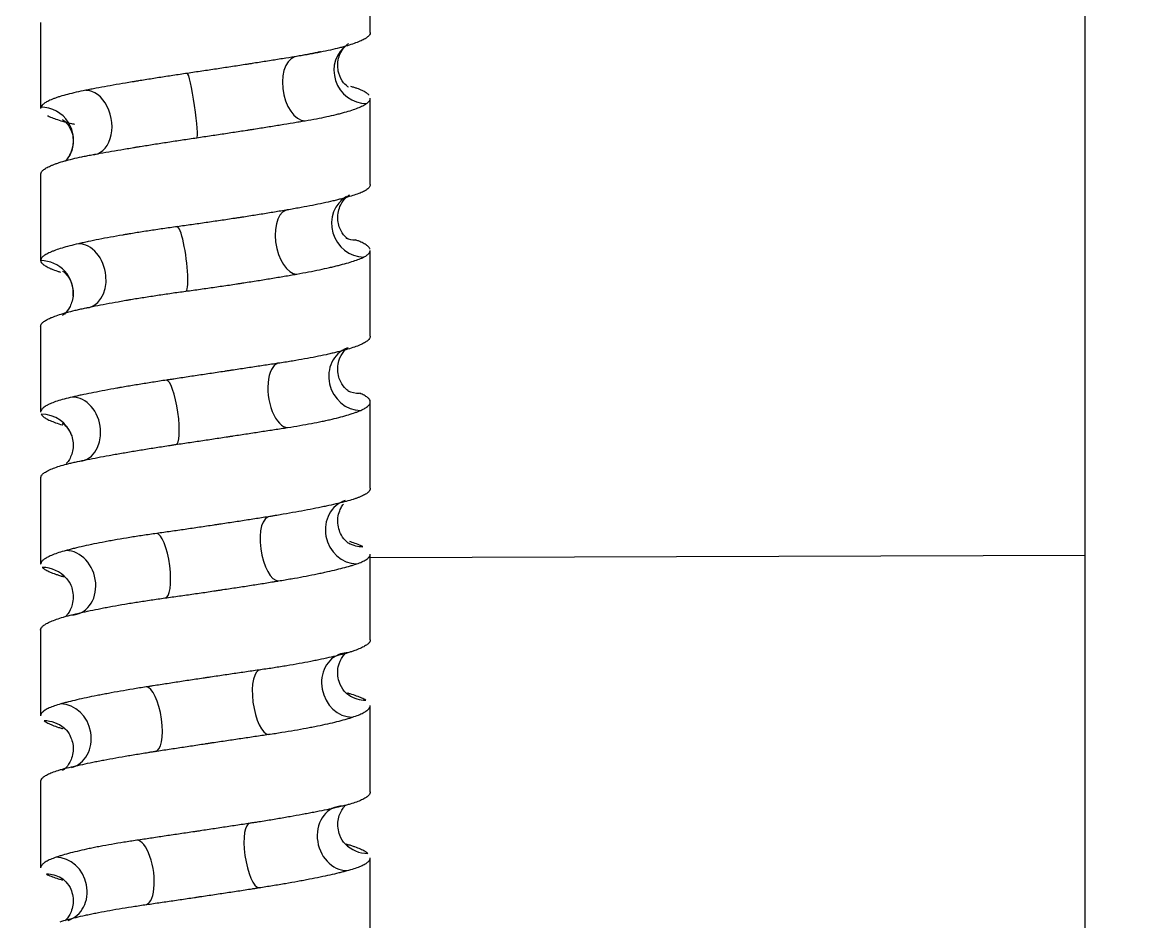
# Model space of a CAD drawing. Header units: millimetres. Extents: x 6110 to 6704, y -2661 to -1821.
# Drawn here: x 6587.11 to 6599.96, y -2274.49 to -2264.13 of the extents above; entities that cross this region are included whole.
import ezdxf

# ---------------------------------------------------------------- set-up
doc = ezdxf.new("R2010")
doc.units = ezdxf.units.MM
doc.header["$LTSCALE"] = 0.1
doc.linetypes.add('HIDDEN2', pattern=[4.7625, 3.175, -1.5875])
doc.layers.add('1', color=4, linetype='HIDDEN2', lineweight=13)
doc.layers.add('DIM', color=3, linetype='Continuous', lineweight=9)

msp = doc.modelspace()

# ---------------------------------------------------------------- hatches: boundary and pattern name
at = {"layer": 'DIM'}
h = msp.add_hatch(dxfattribs=at)
h.set_pattern_fill('ANSI31', color=2)
edge = h.paths.add_edge_path()
edge.add_line((6619.617, -2595.98), (6619.617, -1962.206))
edge.add_line((6634.617, -1966.11), (6619.617, -1966.11))
edge.add_line((6634.617, -2610.98), (6634.617, -1966.11))
edge.add_line((6634.617, -2610.98), (6184.457, -2610.98))
edge.add_line((6619.617, -2595.98), (6184.457, -2595.98))
edge.add_line((6184.457, -2610.98), (6184.457, -2595.98))

# ---------------------------------------------------------------- linework, layer by layer
at = {"layer": '1', "color": 7, "linetype": 'Continuous', "lineweight": -3}
for p, q in [((6599.367, -2354.877), (6599.367, -2159.412)), ((6591.123, -2264.245), (6591.124, -2263.256)), ((6587.323, -2264.129), (6587.323, -2265.122)), ((6591.123, -2265.999), (6591.123, -2265.004)), ((6587.323, -2265.88), (6587.323, -2266.872)), ((6591.123, -2267.745), (6591.123, -2266.757)), ((6587.323, -2267.63), (6587.323, -2268.622)), ((6591.123, -2269.499), (6591.123, -2268.503)), ((6587.323, -2269.38), (6587.323, -2270.373)), ((6591.123, -2271.246), (6591.123, -2270.257)), ((6599.367, -2270.272), (6591.123, -2270.301)), ((6587.323, -2271.131), (6587.323, -2272.121)), ((6590.879, -2271.882), (6590.875, -2271.881)), ((6591.123, -2272.998), (6591.123, -2272.004)), ((6587.323, -2272.879), (6587.323, -2273.873)), ((6591.123, -2274.747), (6591.123, -2273.756)), ((6587.562, -2273.991), (6587.561, -2273.99))]:
    msp.add_line(p, q, dxfattribs=at)
for centre, major_axis, ratio, start_param, end_param in [((6591.068, -2264.694), (0.196, -0.319), 0.960582, 3.186454, 5.747899), ((6590.332, -2264.891), (0.061, -0.37), 0.577887, 3.045531, 6.186733), ((6589.068, -2265.088), (0.055, -0.371), 0.080636, 6.273497, 9.411954), ((6587.878, -2265.284), (0.07, -0.368), 0.70265, 6.151023, 9.292829), ((6587.329, -2265.479), (0.33, -0.178), 0.986448, 0.067191, 2.070504), ((6587.329, -2265.479), (0.33, -0.178), 0.986448, 0.005057, 0.067193), ((6591.034, -2266.462), (0.153, -0.342), 0.944667, 3.240318, 5.883175), ((6590.231, -2266.659), (0.064, -0.369), 0.525187, 3.051816, 6.190297), ((6588.947, -2266.855), (0.05, -0.372), 0.144971, 6.264162, 9.405986), ((6587.794, -2267.051), (0.081, -0.366), 0.743908, 6.121684, 9.260395), ((6590.974, -2266.264), (0.133, 0.351), 0.911417, 3.141521, 3.472654), ((6587.324, -2267.247), (0.373, -0.038), 0.991086, 6.282344, 7.956386), ((6590.994, -2268.23), (0.141, -0.347), 0.922374, 3.142108, 5.922183), ((6590.126, -2268.427), (0.057, -0.371), 0.470259, 3.068911, 6.210752), ((6588.827, -2268.623), (0.056, -0.371), 0.205942, 6.254366, 9.393106), ((6587.717, -2268.819), (0.08, -0.366), 0.786173, 6.112716, 9.253998), ((6591.017, -2268.032), (0.143, 0.347), 0.936152, 3.111498, 3.509457), ((6587.326, -2269.015), (0.355, 0.12), 0.988315, 6.28264, 7.522403), ((6590.946, -2269.998), (0.114, -0.357), 0.898649, 3.142112, 6.002624), ((6590.017, -2270.195), (0.06, -0.37), 0.41378, 3.075679, 6.214446), ((6588.709, -2270.391), (0.052, -0.371), 0.268997, 6.246567, 9.38788), ((6591.054, -2269.8), (0.181, 0.329), 0.953169, 3.141887, 3.623014), ((6587.646, -2270.587), (0.095, -0.363), 0.821291, 6.073229, 9.211764), ((6587.336, -2270.783), (0.285, 0.244), 0.984686, 6.282728, 7.139476), ((6590.891, -2271.766), (0.11, -0.358), 0.869118, 3.141985, 6.019963), ((6590.891, -2271.766), (0.11, -0.358), 0.869118, 2.88117, 3.141984), ((6589.905, -2271.963), (0.054, -0.371), 0.355001, 3.089842, 6.231185), ((6588.592, -2272.159), (0.057, -0.371), 0.328105, 6.234422, 9.372978), ((6591.082, -2271.568), (0.207, 0.313), 0.970023, 3.139943, 3.711369), ((6587.582, -2272.355), (0.096, -0.362), 0.856862, 0.000241, 2.917868), ((6587.353, -2272.55), (0.239, 0.289), 0.973982, 6.280126, 6.959188), ((6590.83, -2273.533), (0.092, -0.364), 0.837942, 2.932467, 6.073838), ((6589.79, -2273.73), (0.057, -0.371), 0.295358, 3.097107, 6.235682), ((6588.479, -2273.927), (0.054, -0.371), 0.388693, 6.227121, 9.369012), ((6591.104, -2273.336), (0.269, 0.261), 0.979222, 3.141796, 3.931356), ((6587.523, -2274.122), (0.116, -0.357), 0.885076, 0.000355, 2.85924), ((6587.379, -2274.318), (0.182, 0.328), 0.962163, 0.00049, 0.491676)]:
    msp.add_ellipse(centre, major_axis=major_axis, ratio=ratio, start_param=start_param, end_param=end_param, dxfattribs=at)
for points, knots in [([(6591.123, -2264.245), (6591.123, -2264.246), (6591.123, -2264.247), (6591.123, -2264.256), (6591.118, -2264.273), (6591.102, -2264.289), (6591.087, -2264.302), (6591.081, -2264.306), (6591.072, -2264.312), (6591.068, -2264.315), (6591.062, -2264.319), (6591.058, -2264.321), (6591.054, -2264.323)], [0, 0, 0, 0, 0.024704, 0.024704, 0.349803, 0.674901, 0.674901, 0.837451, 0.837451, 0.918725, 0.918725, 1, 1, 1, 1]), ([(6591.054, -2264.323), (6591.039, -2264.331), (6591.022, -2264.339), (6590.983, -2264.356), (6590.939, -2264.373), (6590.887, -2264.389), (6590.845, -2264.402), (6590.83, -2264.406), (6590.807, -2264.413), (6590.799, -2264.415), (6590.784, -2264.419), (6590.775, -2264.421), (6590.735, -2264.432), (6590.7, -2264.44), (6590.628, -2264.456), (6590.552, -2264.473), (6590.469, -2264.488), (6590.405, -2264.5), (6590.383, -2264.504), (6590.338, -2264.512), (6590.315, -2264.516), (6590.292, -2264.519)], [0, 0, 0, 0, 0.125, 0.125, 0.25, 0.375, 0.375, 0.4375, 0.4375, 0.46875, 0.46875, 0.5, 0.5, 0.625, 0.625, 0.75, 0.875, 0.875, 0.9375, 0.9375, 1, 1, 1, 1]), ([(6590.874, -2264.877), (6590.874, -2264.877), (6590.867, -2264.873), (6590.816, -2264.834), (6590.745, -2264.712), (6590.744, -2264.543), (6590.813, -2264.42), (6590.858, -2264.383), (6590.869, -2264.375), (6590.871, -2264.374)], [0, 0, 0, 0, 0.107632, 0.260458, 0.426067, 0.623087, 0.791954, 0.933392, 1, 1, 1, 1]), ([(6590.55, -2264.468), (6590.538, -2264.471), (6590.455, -2264.489), (6590.36, -2264.506), (6590.271, -2264.521)], [0, 0, 0, 0, 0.143905, 1, 1, 1, 1]), ([(6590.292, -2264.519), (6590.245, -2264.527), (6590.197, -2264.535), (6590.099, -2264.55), (6589.999, -2264.566), (6589.895, -2264.583), (6589.815, -2264.595), (6589.788, -2264.599), (6589.748, -2264.606), (6589.734, -2264.608), (6589.707, -2264.612), (6589.693, -2264.614), (6589.625, -2264.625), (6589.57, -2264.633), (6589.46, -2264.65), (6589.349, -2264.667), (6589.238, -2264.683), (6589.126, -2264.7), (6589.07, -2264.708), (6589.013, -2264.717)], [0, 0, 0, 0, 0.125, 0.125, 0.25, 0.375, 0.375, 0.4375, 0.4375, 0.46875, 0.46875, 0.5, 0.5, 0.625, 0.625, 0.75, 0.875, 0.875, 1, 1, 1, 1]), ([(6589.013, -2264.717), (6588.958, -2264.725), (6588.903, -2264.733), (6588.794, -2264.75), (6588.686, -2264.766), (6588.581, -2264.783), (6588.504, -2264.795), (6588.478, -2264.8), (6588.44, -2264.806), (6588.427, -2264.808), (6588.402, -2264.812), (6588.389, -2264.814), (6588.326, -2264.825), (6588.278, -2264.833), (6588.183, -2264.849), (6588.091, -2264.865), (6588.005, -2264.881), (6587.943, -2264.893), (6587.922, -2264.897), (6587.882, -2264.904), (6587.862, -2264.908), (6587.843, -2264.912)], [0, 0, 0, 0, 0.125, 0.125, 0.25, 0.375, 0.375, 0.4375, 0.4375, 0.46875, 0.46875, 0.5, 0.5, 0.625, 0.625, 0.75, 0.875, 0.875, 0.9375, 0.9375, 1, 1, 1, 1]), ([(6591.108, -2264.968), (6591.107, -2264.967), (6591.106, -2264.966), (6591.098, -2264.956), (6591.088, -2264.948), (6591.063, -2264.931), (6591.033, -2264.915), (6590.995, -2264.899), (6590.962, -2264.887), (6590.951, -2264.884), (6590.926, -2264.876), (6590.914, -2264.872), (6590.9, -2264.868)], [0, 0, 0, 0, 0.029478, 0.029478, 0.272108, 0.272108, 0.514739, 0.757369, 0.757369, 0.878685, 0.878685, 1, 1, 1, 1]), ([(6587.843, -2264.912), (6587.804, -2264.92), (6587.767, -2264.927), (6587.697, -2264.943), (6587.632, -2264.959), (6587.575, -2264.975), (6587.535, -2264.987), (6587.516, -2264.993), (6587.498, -2265), (6587.487, -2265.004), (6587.481, -2265.006), (6587.453, -2265.017), (6587.434, -2265.025), (6587.399, -2265.042), (6587.369, -2265.058), (6587.349, -2265.075), (6587.334, -2265.092), (6587.329, -2265.1), (6587.326, -2265.108)], [0, 0, 0, 0, 0.125, 0.125, 0.25, 0.375, 0.375, 0.4375, 0.46875, 0.46875, 0.5, 0.5, 0.625, 0.625, 0.75, 0.875, 0.875, 1, 1, 1, 1]), ([(6591.08, -2265.065), (6591.092, -2265.057), (6591.101, -2265.048), (6591.115, -2265.032), (6591.122, -2265.02), (6591.123, -2265.008), (6591.123, -2265.004)], [0, 0, 0, 0, 0.409294, 0.409294, 0.818588, 1, 1, 1, 1]), ([(6590.373, -2265.263), (6590.418, -2265.255), (6590.461, -2265.247), (6590.544, -2265.232), (6590.623, -2265.216), (6590.695, -2265.199), (6590.746, -2265.187), (6590.771, -2265.181), (6590.795, -2265.174), (6590.81, -2265.17), (6590.818, -2265.168), (6590.856, -2265.157), (6590.884, -2265.149), (6590.935, -2265.132), (6590.982, -2265.115), (6591.02, -2265.098), (6591.045, -2265.086), (6591.053, -2265.082), (6591.064, -2265.075), (6591.067, -2265.073), (6591.074, -2265.069), (6591.077, -2265.067), (6591.08, -2265.065)], [0, 0, 0, 0, 0.125, 0.125, 0.25, 0.375, 0.375, 0.4375, 0.46875, 0.46875, 0.5, 0.5, 0.625, 0.625, 0.75, 0.875, 0.875, 0.9375, 0.9375, 0.96875, 0.96875, 1, 1, 1, 1]), ([(6587.403, -2265.205), (6587.405, -2265.206), (6587.407, -2265.207), (6587.426, -2265.216), (6587.445, -2265.224), (6587.487, -2265.24), (6587.533, -2265.257), (6587.589, -2265.272), (6587.633, -2265.284), (6587.649, -2265.288), (6587.681, -2265.296), (6587.697, -2265.299), (6587.715, -2265.303)], [0, 0, 0, 0, 0.029037, 0.029037, 0.271778, 0.271778, 0.514518, 0.757259, 0.757259, 0.87863, 0.87863, 1, 1, 1, 1]), ([(6587.575, -2265.25), (6587.575, -2265.25), (6587.584, -2265.255), (6587.635, -2265.297), (6587.703, -2265.42), (6587.7, -2265.565), (6587.671, -2265.636), (6587.659, -2265.658)], [0, 0, 0, 0, 0.161658, 0.372244, 0.601446, 0.875762, 1, 1, 1, 1]), ([(6589.122, -2265.459), (6589.178, -2265.45), (6589.234, -2265.442), (6589.345, -2265.426), (6589.455, -2265.409), (6589.565, -2265.392), (6589.646, -2265.38), (6589.673, -2265.376), (6589.714, -2265.369), (6589.727, -2265.367), (6589.754, -2265.363), (6589.768, -2265.361), (6589.835, -2265.35), (6589.887, -2265.342), (6589.99, -2265.326), (6590.091, -2265.309), (6590.187, -2265.294), (6590.258, -2265.282), (6590.281, -2265.278), (6590.327, -2265.27), (6590.35, -2265.266), (6590.373, -2265.263)], [0, 0, 0, 0, 0.125, 0.125, 0.25, 0.375, 0.375, 0.4375, 0.4375, 0.46875, 0.46875, 0.5, 0.5, 0.625, 0.625, 0.75, 0.875, 0.875, 0.9375, 0.9375, 1, 1, 1, 1]), ([(6587.913, -2265.655), (6587.954, -2265.648), (6587.997, -2265.64), (6588.084, -2265.624), (6588.175, -2265.609), (6588.271, -2265.592), (6588.345, -2265.58), (6588.382, -2265.574), (6588.421, -2265.567), (6588.446, -2265.563), (6588.459, -2265.561), (6588.524, -2265.551), (6588.576, -2265.542), (6588.682, -2265.525), (6588.79, -2265.509), (6588.899, -2265.492), (6589.01, -2265.475), (6589.065, -2265.467), (6589.122, -2265.459)], [0, 0, 0, 0, 0.125, 0.125, 0.25, 0.375, 0.375, 0.4375, 0.46875, 0.46875, 0.5, 0.5, 0.625, 0.625, 0.75, 0.875, 0.875, 1, 1, 1, 1]), ([(6587.334, -2265.85), (6587.34, -2265.842), (6587.349, -2265.834), (6587.37, -2265.817), (6587.396, -2265.801), (6587.432, -2265.784), (6587.462, -2265.772), (6587.473, -2265.768), (6587.49, -2265.761), (6587.495, -2265.759), (6587.507, -2265.755), (6587.513, -2265.753), (6587.544, -2265.742), (6587.571, -2265.734), (6587.629, -2265.718), (6587.69, -2265.702), (6587.76, -2265.686), (6587.815, -2265.674), (6587.834, -2265.671), (6587.873, -2265.663), (6587.893, -2265.659), (6587.913, -2265.655)], [0, 0, 0, 0, 0.125, 0.125, 0.25, 0.375, 0.375, 0.4375, 0.4375, 0.46875, 0.46875, 0.5, 0.5, 0.625, 0.625, 0.75, 0.875, 0.875, 0.9375, 0.9375, 1, 1, 1, 1]), ([(6587.659, -2265.658), (6587.637, -2265.69), (6587.618, -2265.716), (6587.603, -2265.731), (6587.602, -2265.732)], [0, 0, 0, 0, 0.934458, 1, 1, 1, 1]), ([(6587.323, -2265.88), (6587.323, -2265.878), (6587.324, -2265.877), (6587.325, -2265.867), (6587.328, -2265.859), (6587.334, -2265.85)], [0, 0, 0, 0, 0.162211, 0.162211, 1, 1, 1, 1]), ([(6591.123, -2265.999), (6591.123, -2266.006), (6591.122, -2266.012), (6591.115, -2266.027), (6591.103, -2266.043), (6591.08, -2266.059), (6591.06, -2266.071), (6591.053, -2266.075), (6591.037, -2266.083), (6591.028, -2266.086), (6591.019, -2266.09)], [0, 0, 0, 0, 0.20917, 0.20917, 0.47278, 0.73639, 0.73639, 0.868195, 0.868195, 1, 1, 1, 1]), ([(6591.019, -2266.09), (6591.001, -2266.098), (6590.98, -2266.106), (6590.934, -2266.121), (6590.884, -2266.137), (6590.825, -2266.154), (6590.778, -2266.166), (6590.762, -2266.17), (6590.737, -2266.176), (6590.728, -2266.179), (6590.711, -2266.183), (6590.702, -2266.185), (6590.657, -2266.195), (6590.62, -2266.204), (6590.541, -2266.221), (6590.46, -2266.238), (6590.372, -2266.254), (6590.304, -2266.267), (6590.28, -2266.271), (6590.245, -2266.277), (6590.233, -2266.28), (6590.209, -2266.284), (6590.197, -2266.286), (6590.185, -2266.288)], [0, 0, 0, 0, 0.125, 0.125, 0.25, 0.375, 0.375, 0.4375, 0.4375, 0.46875, 0.46875, 0.5, 0.5, 0.625, 0.625, 0.75, 0.875, 0.875, 0.9375, 0.9375, 0.96875, 0.96875, 1, 1, 1, 1]), ([(6590.871, -2266.628), (6590.87, -2266.628), (6590.869, -2266.626), (6590.849, -2266.617), (6590.78, -2266.538), (6590.734, -2266.389), (6590.771, -2266.232), (6590.844, -2266.143), (6590.878, -2266.122), (6590.883, -2266.118), (6590.883, -2266.118)], [0, 0, 0, 0, 0.016715, 0.168697, 0.312143, 0.476588, 0.654008, 0.799142, 0.927018, 1, 1, 1, 1]), ([(6590.185, -2266.288), (6590.136, -2266.296), (6590.087, -2266.304), (6589.986, -2266.321), (6589.884, -2266.338), (6589.778, -2266.354), (6589.698, -2266.367), (6589.671, -2266.371), (6589.63, -2266.378), (6589.616, -2266.38), (6589.589, -2266.384), (6589.575, -2266.386), (6589.506, -2266.396), (6589.451, -2266.405), (6589.34, -2266.421), (6589.23, -2266.437), (6589.119, -2266.453), (6589.008, -2266.469), (6588.953, -2266.476), (6588.898, -2266.484)], [0, 0, 0, 0, 0.125, 0.125, 0.25, 0.375, 0.375, 0.4375, 0.4375, 0.46875, 0.46875, 0.5, 0.5, 0.625, 0.625, 0.75, 0.875, 0.875, 1, 1, 1, 1]), ([(6588.898, -2266.484), (6588.842, -2266.491), (6588.787, -2266.499), (6588.679, -2266.515), (6588.572, -2266.531), (6588.469, -2266.547), (6588.393, -2266.559), (6588.368, -2266.563), (6588.33, -2266.57), (6588.318, -2266.572), (6588.293, -2266.576), (6588.281, -2266.578), (6588.22, -2266.588), (6588.173, -2266.597), (6588.082, -2266.614), (6587.994, -2266.63), (6587.912, -2266.647), (6587.853, -2266.66), (6587.833, -2266.664), (6587.805, -2266.67), (6587.795, -2266.672), (6587.777, -2266.676), (6587.768, -2266.678), (6587.759, -2266.68)], [0, 0, 0, 0, 0.125, 0.125, 0.25, 0.375, 0.375, 0.4375, 0.4375, 0.46875, 0.46875, 0.5, 0.5, 0.625, 0.625, 0.75, 0.875, 0.875, 0.9375, 0.9375, 0.96875, 0.96875, 1, 1, 1, 1]), ([(6587.759, -2266.68), (6587.723, -2266.689), (6587.689, -2266.697), (6587.626, -2266.713), (6587.568, -2266.73), (6587.517, -2266.746), (6587.483, -2266.759), (6587.466, -2266.765), (6587.451, -2266.772), (6587.441, -2266.776), (6587.436, -2266.778), (6587.413, -2266.788), (6587.397, -2266.797), (6587.369, -2266.813), (6587.346, -2266.829), (6587.333, -2266.845), (6587.325, -2266.86), (6587.323, -2266.868), (6587.323, -2266.875)], [0, 0, 0, 0, 0.125, 0.125, 0.25, 0.375, 0.375, 0.4375, 0.46875, 0.46875, 0.5, 0.5, 0.625, 0.625, 0.75, 0.875, 0.875, 1, 1, 1, 1]), ([(6591.12, -2266.741), (6591.119, -2266.739), (6591.119, -2266.738), (6591.114, -2266.728), (6591.107, -2266.72), (6591.089, -2266.703), (6591.067, -2266.686), (6591.034, -2266.669), (6591.006, -2266.656), (6590.996, -2266.652), (6590.981, -2266.646), (6590.975, -2266.644), (6590.964, -2266.64), (6590.958, -2266.638), (6590.952, -2266.635)], [0, 0, 0, 0, 0.038343, 0.038343, 0.278757, 0.278757, 0.519171, 0.759586, 0.759586, 0.879793, 0.879793, 0.939896, 0.939896, 1, 1, 1, 1]), ([(6591.049, -2266.833), (6591.065, -2266.826), (6591.078, -2266.818), (6591.099, -2266.802), (6591.116, -2266.786), (6591.122, -2266.77), (6591.123, -2266.76), (6591.123, -2266.759), (6591.123, -2266.757)], [0, 0, 0, 0, 0.314442, 0.314442, 0.628884, 0.943326, 0.943326, 1, 1, 1, 1]), ([(6587.323, -2266.875), (6587.324, -2266.883), (6587.327, -2266.891), (6587.339, -2266.906), (6587.355, -2266.922), (6587.381, -2266.938), (6587.404, -2266.95), (6587.412, -2266.955), (6587.425, -2266.961), (6587.43, -2266.963), (6587.439, -2266.967), (6587.444, -2266.969), (6587.469, -2266.98), (6587.492, -2266.988), (6587.528, -2267), (6587.539, -2267.004), (6587.551, -2267.008)], [0, 0, 0, 0, 0.183268, 0.183268, 0.366535, 0.549803, 0.549803, 0.641436, 0.641436, 0.687253, 0.687253, 0.73307, 0.73307, 0.916338, 0.916338, 1, 1, 1, 1]), ([(6590.277, -2267.03), (6590.324, -2267.022), (6590.369, -2267.013), (6590.455, -2266.997), (6590.539, -2266.98), (6590.615, -2266.963), (6590.67, -2266.951), (6590.697, -2266.944), (6590.723, -2266.938), (6590.74, -2266.934), (6590.748, -2266.932), (6590.79, -2266.921), (6590.821, -2266.913), (6590.878, -2266.897), (6590.931, -2266.88), (6590.976, -2266.864), (6591.006, -2266.853), (6591.015, -2266.849), (6591.033, -2266.841), (6591.042, -2266.837), (6591.049, -2266.833)], [0, 0, 0, 0, 0.125, 0.125, 0.25, 0.375, 0.375, 0.4375, 0.46875, 0.46875, 0.5, 0.5, 0.625, 0.625, 0.75, 0.875, 0.875, 0.9375, 0.9375, 1, 1, 1, 1]), ([(6587.574, -2266.995), (6587.574, -2266.995), (6587.577, -2266.997), (6587.604, -2267.014), (6587.671, -2267.096), (6587.701, -2267.204), (6587.699, -2267.27), (6587.697, -2267.285)], [0, 0, 0, 0, 0.092691, 0.358076, 0.613785, 0.911099, 1, 1, 1, 1]), ([(6588.996, -2267.227), (6589.053, -2267.22), (6589.109, -2267.212), (6589.221, -2267.196), (6589.332, -2267.18), (6589.443, -2267.164), (6589.526, -2267.152), (6589.554, -2267.147), (6589.595, -2267.141), (6589.609, -2267.139), (6589.637, -2267.135), (6589.65, -2267.133), (6589.719, -2267.122), (6589.773, -2267.114), (6589.879, -2267.097), (6589.983, -2267.08), (6590.083, -2267.063), (6590.157, -2267.051), (6590.181, -2267.047), (6590.217, -2267.04), (6590.229, -2267.038), (6590.253, -2267.034), (6590.265, -2267.032), (6590.277, -2267.03)], [0, 0, 0, 0, 0.125, 0.125, 0.25, 0.375, 0.375, 0.4375, 0.4375, 0.46875, 0.46875, 0.5, 0.5, 0.625, 0.625, 0.75, 0.875, 0.875, 0.9375, 0.9375, 0.96875, 0.96875, 1, 1, 1, 1]), ([(6587.697, -2267.285), (6587.687, -2267.338), (6587.664, -2267.417), (6587.602, -2267.488), (6587.577, -2267.505), (6587.573, -2267.507), (6587.573, -2267.507)], [0, 0, 0, 0, 0.333874, 0.607251, 0.863976, 1, 1, 1, 1]), ([(6587.83, -2267.422), (6587.869, -2267.414), (6587.909, -2267.406), (6587.991, -2267.389), (6588.077, -2267.373), (6588.168, -2267.356), (6588.239, -2267.344), (6588.275, -2267.337), (6588.312, -2267.331), (6588.336, -2267.327), (6588.349, -2267.325), (6588.411, -2267.314), (6588.462, -2267.306), (6588.565, -2267.29), (6588.67, -2267.274), (6588.777, -2267.258), (6588.885, -2267.242), (6588.941, -2267.235), (6588.996, -2267.227)], [0, 0, 0, 0, 0.125, 0.125, 0.25, 0.375, 0.375, 0.4375, 0.46875, 0.46875, 0.5, 0.5, 0.625, 0.625, 0.75, 0.875, 0.875, 1, 1, 1, 1]), ([(6587.325, -2267.619), (6587.327, -2267.611), (6587.332, -2267.603), (6587.346, -2267.588), (6587.366, -2267.572), (6587.395, -2267.556), (6587.42, -2267.543), (6587.429, -2267.539), (6587.443, -2267.533), (6587.448, -2267.531), (6587.459, -2267.527), (6587.464, -2267.525), (6587.491, -2267.514), (6587.515, -2267.506), (6587.567, -2267.489), (6587.623, -2267.472), (6587.687, -2267.456), (6587.738, -2267.443), (6587.756, -2267.439), (6587.783, -2267.433), (6587.793, -2267.431), (6587.811, -2267.427), (6587.821, -2267.425), (6587.83, -2267.422)], [0, 0, 0, 0, 0.125, 0.125, 0.25, 0.375, 0.375, 0.4375, 0.4375, 0.46875, 0.46875, 0.5, 0.5, 0.625, 0.625, 0.75, 0.875, 0.875, 0.9375, 0.9375, 0.96875, 0.96875, 1, 1, 1, 1]), ([(6591.123, -2267.745), (6591.123, -2267.745), (6591.123, -2267.745), (6591.123, -2267.747), (6591.123, -2267.749), (6591.122, -2267.753), (6591.122, -2267.756), (6591.119, -2267.766), (6591.114, -2267.775), (6591.099, -2267.792), (6591.079, -2267.808), (6591.05, -2267.825), (6591.024, -2267.838), (6591.015, -2267.842), (6591, -2267.848), (6590.995, -2267.85), (6590.985, -2267.855), (6590.979, -2267.857), (6590.974, -2267.859)], [0, 0, 0, 0, 0.000585, 0.000585, 0.056108, 0.056108, 0.111631, 0.111631, 0.333723, 0.333723, 0.555815, 0.777908, 0.777908, 0.888954, 0.888954, 0.944477, 0.944477, 1, 1, 1, 1]), ([(6590.974, -2267.859), (6590.952, -2267.867), (6590.928, -2267.875), (6590.876, -2267.892), (6590.82, -2267.909), (6590.756, -2267.925), (6590.705, -2267.938), (6590.678, -2267.944), (6590.651, -2267.951), (6590.632, -2267.955), (6590.623, -2267.957), (6590.575, -2267.967), (6590.535, -2267.976), (6590.453, -2267.992), (6590.367, -2268.008), (6590.275, -2268.024), (6590.205, -2268.036), (6590.181, -2268.04), (6590.132, -2268.048), (6590.107, -2268.051), (6590.082, -2268.055)], [0, 0, 0, 0, 0.125, 0.125, 0.25, 0.375, 0.375, 0.4375, 0.46875, 0.46875, 0.5, 0.5, 0.625, 0.625, 0.75, 0.875, 0.875, 0.9375, 0.9375, 1, 1, 1, 1]), ([(6590.88, -2268.385), (6590.88, -2268.385), (6590.87, -2268.375), (6590.81, -2268.328), (6590.741, -2268.197), (6590.748, -2268.029), (6590.817, -2267.916), (6590.862, -2267.879), (6590.87, -2267.875), (6590.87, -2267.875)], [0, 0, 0, 0, 0.124739, 0.268856, 0.427656, 0.611621, 0.765791, 0.896753, 1, 1, 1, 1]), ([(6590.082, -2268.055), (6590.031, -2268.063), (6589.98, -2268.07), (6589.876, -2268.086), (6589.771, -2268.102), (6589.662, -2268.118), (6589.58, -2268.131), (6589.553, -2268.135), (6589.511, -2268.141), (6589.497, -2268.143), (6589.469, -2268.147), (6589.455, -2268.15), (6589.385, -2268.16), (6589.329, -2268.169), (6589.217, -2268.185), (6589.106, -2268.202), (6588.995, -2268.219), (6588.912, -2268.231), (6588.884, -2268.236), (6588.843, -2268.242), (6588.829, -2268.244), (6588.801, -2268.248), (6588.787, -2268.25), (6588.774, -2268.252)], [0, 0, 0, 0, 0.125, 0.125, 0.25, 0.375, 0.375, 0.4375, 0.4375, 0.46875, 0.46875, 0.5, 0.5, 0.625, 0.625, 0.75, 0.875, 0.875, 0.9375, 0.9375, 0.96875, 0.96875, 1, 1, 1, 1]), ([(6588.774, -2268.252), (6588.719, -2268.26), (6588.666, -2268.269), (6588.56, -2268.285), (6588.457, -2268.302), (6588.358, -2268.318), (6588.285, -2268.331), (6588.261, -2268.335), (6588.225, -2268.341), (6588.213, -2268.344), (6588.189, -2268.348), (6588.178, -2268.35), (6588.119, -2268.36), (6588.075, -2268.369), (6587.988, -2268.385), (6587.905, -2268.401), (6587.828, -2268.417), (6587.773, -2268.428), (6587.756, -2268.432), (6587.721, -2268.44), (6587.704, -2268.444), (6587.687, -2268.447)], [0, 0, 0, 0, 0.125, 0.125, 0.25, 0.375, 0.375, 0.4375, 0.4375, 0.46875, 0.46875, 0.5, 0.5, 0.625, 0.625, 0.75, 0.875, 0.875, 0.9375, 0.9375, 1, 1, 1, 1]), ([(6587.687, -2268.447), (6587.654, -2268.455), (6587.623, -2268.463), (6587.565, -2268.478), (6587.512, -2268.494), (6587.467, -2268.51), (6587.438, -2268.523), (6587.428, -2268.527), (6587.415, -2268.533), (6587.411, -2268.535), (6587.402, -2268.539), (6587.398, -2268.542), (6587.379, -2268.552), (6587.366, -2268.56), (6587.346, -2268.577), (6587.33, -2268.594), (6587.324, -2268.611), (6587.323, -2268.62), (6587.323, -2268.621), (6587.323, -2268.622)], [0, 0, 0, 0, 0.140287, 0.140287, 0.280574, 0.420861, 0.420861, 0.491004, 0.491004, 0.526076, 0.526076, 0.561147, 0.561147, 0.701434, 0.701434, 0.841721, 0.982008, 0.982008, 1, 1, 1, 1]), ([(6591.013, -2268.601), (6591.032, -2268.592), (6591.048, -2268.584), (6591.076, -2268.568), (6591.099, -2268.551), (6591.113, -2268.534), (6591.12, -2268.521), (6591.121, -2268.517), (6591.123, -2268.511), (6591.123, -2268.509), (6591.123, -2268.505), (6591.123, -2268.502), (6591.123, -2268.492), (6591.12, -2268.484), (6591.109, -2268.467), (6591.093, -2268.451), (6591.068, -2268.435), (6591.046, -2268.423), (6591.037, -2268.419), (6591.02, -2268.412), (6591.011, -2268.408), (6591.001, -2268.404)], [0, 0, 0, 0, 0.125, 0.125, 0.25, 0.375, 0.375, 0.4375, 0.4375, 0.46875, 0.46875, 0.5, 0.5, 0.625, 0.625, 0.75, 0.875, 0.875, 0.9375, 0.9375, 1, 1, 1, 1]), ([(6590.17, -2268.798), (6590.219, -2268.791), (6590.266, -2268.783), (6590.358, -2268.767), (6590.446, -2268.751), (6590.529, -2268.735), (6590.588, -2268.723), (6590.617, -2268.716), (6590.645, -2268.71), (6590.664, -2268.706), (6590.673, -2268.704), (6590.718, -2268.693), (6590.752, -2268.685), (6590.816, -2268.668), (6590.875, -2268.651), (6590.926, -2268.634), (6590.961, -2268.622), (6590.973, -2268.617), (6590.988, -2268.611), (6590.994, -2268.609), (6591.004, -2268.605), (6591.009, -2268.603), (6591.013, -2268.601)], [0, 0, 0, 0, 0.125, 0.125, 0.25, 0.375, 0.375, 0.4375, 0.46875, 0.46875, 0.5, 0.5, 0.625, 0.625, 0.75, 0.875, 0.875, 0.9375, 0.9375, 0.96875, 0.96875, 1, 1, 1, 1]), ([(6587.329, -2268.644), (6587.334, -2268.652), (6587.34, -2268.66), (6587.359, -2268.677), (6587.382, -2268.693), (6587.414, -2268.71), (6587.442, -2268.722), (6587.452, -2268.726), (6587.468, -2268.733), (6587.473, -2268.735), (6587.485, -2268.739), (6587.49, -2268.741), (6587.519, -2268.751), (6587.545, -2268.76), (6587.575, -2268.769), (6587.577, -2268.769), (6587.58, -2268.77)], [0, 0, 0, 0, 0.196531, 0.196531, 0.393062, 0.589594, 0.589594, 0.687859, 0.687859, 0.736992, 0.736992, 0.786125, 0.786125, 0.982656, 0.982656, 1, 1, 1, 1]), ([(6587.576, -2268.75), (6587.576, -2268.75), (6587.577, -2268.751), (6587.598, -2268.761), (6587.653, -2268.826), (6587.675, -2268.878), (6587.681, -2268.895)], [0, 0, 0, 0, 0.038736, 0.469432, 0.843101, 1, 1, 1, 1]), ([(6588.88, -2268.994), (6588.935, -2268.986), (6588.991, -2268.978), (6589.101, -2268.961), (6589.212, -2268.945), (6589.323, -2268.928), (6589.406, -2268.915), (6589.433, -2268.911), (6589.475, -2268.905), (6589.489, -2268.903), (6589.517, -2268.899), (6589.53, -2268.897), (6589.599, -2268.886), (6589.654, -2268.878), (6589.761, -2268.861), (6589.867, -2268.845), (6589.97, -2268.829), (6590.046, -2268.818), (6590.071, -2268.814), (6590.121, -2268.806), (6590.145, -2268.802), (6590.17, -2268.798)], [0, 0, 0, 0, 0.125, 0.125, 0.25, 0.375, 0.375, 0.4375, 0.4375, 0.46875, 0.46875, 0.5, 0.5, 0.625, 0.625, 0.75, 0.875, 0.875, 0.9375, 0.9375, 1, 1, 1, 1]), ([(6587.681, -2268.895), (6587.697, -2268.951), (6587.708, -2269.05), (6587.659, -2269.166), (6587.628, -2269.205), (6587.619, -2269.214)], [0, 0, 0, 0, 0.42885, 0.831899, 1, 1, 1, 1]), ([(6587.748, -2269.191), (6587.784, -2269.183), (6587.821, -2269.176), (6587.899, -2269.16), (6587.98, -2269.144), (6588.068, -2269.128), (6588.136, -2269.116), (6588.17, -2269.109), (6588.206, -2269.103), (6588.23, -2269.099), (6588.242, -2269.097), (6588.303, -2269.086), (6588.352, -2269.078), (6588.453, -2269.061), (6588.555, -2269.044), (6588.661, -2269.028), (6588.742, -2269.015), (6588.77, -2269.011), (6588.811, -2269.005), (6588.825, -2269.003), (6588.852, -2268.998), (6588.866, -2268.996), (6588.88, -2268.994)], [0, 0, 0, 0, 0.125, 0.125, 0.25, 0.375, 0.375, 0.4375, 0.46875, 0.46875, 0.5, 0.5, 0.625, 0.625, 0.75, 0.875, 0.875, 0.9375, 0.9375, 0.96875, 0.96875, 1, 1, 1, 1]), ([(6587.324, -2269.386), (6587.322, -2269.378), (6587.324, -2269.369), (6587.331, -2269.353), (6587.343, -2269.336), (6587.365, -2269.32), (6587.385, -2269.307), (6587.392, -2269.303), (6587.404, -2269.297), (6587.408, -2269.295), (6587.417, -2269.291), (6587.421, -2269.288), (6587.444, -2269.278), (6587.464, -2269.27), (6587.509, -2269.253), (6587.559, -2269.237), (6587.617, -2269.222), (6587.663, -2269.21), (6587.68, -2269.206), (6587.713, -2269.198), (6587.73, -2269.195), (6587.748, -2269.191)], [0, 0, 0, 0, 0.125, 0.125, 0.25, 0.375, 0.375, 0.4375, 0.4375, 0.46875, 0.46875, 0.5, 0.5, 0.625, 0.625, 0.75, 0.875, 0.875, 0.9375, 0.9375, 1, 1, 1, 1]), ([(6591.123, -2269.499), (6591.123, -2269.501), (6591.123, -2269.502), (6591.122, -2269.509), (6591.121, -2269.513), (6591.118, -2269.519), (6591.117, -2269.521), (6591.115, -2269.525), (6591.113, -2269.528), (6591.106, -2269.538), (6591.097, -2269.546), (6591.076, -2269.563), (6591.049, -2269.579), (6591.013, -2269.595), (6590.983, -2269.607), (6590.972, -2269.611), (6590.95, -2269.618), (6590.938, -2269.622), (6590.925, -2269.626)], [0, 0, 0, 0, 0.044026, 0.044026, 0.139624, 0.139624, 0.187422, 0.187422, 0.235221, 0.235221, 0.426416, 0.426416, 0.61761, 0.808805, 0.808805, 0.904403, 0.904403, 1, 1, 1, 1]), ([(6590.925, -2269.626), (6590.9, -2269.634), (6590.873, -2269.641), (6590.814, -2269.657), (6590.752, -2269.673), (6590.681, -2269.689), (6590.626, -2269.702), (6590.597, -2269.708), (6590.567, -2269.714), (6590.547, -2269.719), (6590.537, -2269.721), (6590.486, -2269.731), (6590.443, -2269.74), (6590.355, -2269.757), (6590.265, -2269.773), (6590.169, -2269.79), (6590.095, -2269.803), (6590.07, -2269.807), (6590.032, -2269.813), (6590.019, -2269.815), (6589.993, -2269.819), (6589.98, -2269.822), (6589.967, -2269.824)], [0, 0, 0, 0, 0.125, 0.125, 0.25, 0.375, 0.375, 0.4375, 0.46875, 0.46875, 0.5, 0.5, 0.625, 0.625, 0.75, 0.875, 0.875, 0.9375, 0.9375, 0.96875, 0.96875, 1, 1, 1, 1]), ([(6590.873, -2270.129), (6590.87, -2270.132), (6590.855, -2270.118), (6590.78, -2270.041), (6590.732, -2269.882), (6590.77, -2269.745), (6590.805, -2269.693), (6590.815, -2269.68)], [0, 0, 0, 0, 0.211914, 0.408683, 0.660297, 0.902446, 1, 1, 1, 1]), ([(6589.967, -2269.824), (6589.915, -2269.832), (6589.863, -2269.84), (6589.758, -2269.857), (6589.651, -2269.873), (6589.542, -2269.89), (6589.459, -2269.903), (6589.432, -2269.907), (6589.39, -2269.913), (6589.376, -2269.915), (6589.348, -2269.919), (6589.334, -2269.921), (6589.264, -2269.932), (6589.209, -2269.94), (6589.098, -2269.957), (6588.987, -2269.973), (6588.878, -2269.989), (6588.796, -2270), (6588.769, -2270.004), (6588.715, -2270.012), (6588.688, -2270.016), (6588.661, -2270.019)], [0, 0, 0, 0, 0.125, 0.125, 0.25, 0.375, 0.375, 0.4375, 0.4375, 0.46875, 0.46875, 0.5, 0.5, 0.625, 0.625, 0.75, 0.875, 0.875, 0.9375, 0.9375, 1, 1, 1, 1]), ([(6588.661, -2270.019), (6588.607, -2270.027), (6588.554, -2270.035), (6588.45, -2270.05), (6588.349, -2270.066), (6588.252, -2270.082), (6588.181, -2270.095), (6588.158, -2270.099), (6588.123, -2270.105), (6588.112, -2270.107), (6588.089, -2270.111), (6588.078, -2270.114), (6588.022, -2270.124), (6587.979, -2270.132), (6587.897, -2270.149), (6587.818, -2270.166), (6587.746, -2270.183), (6587.695, -2270.195), (6587.679, -2270.199), (6587.655, -2270.206), (6587.647, -2270.208), (6587.631, -2270.212), (6587.624, -2270.214), (6587.616, -2270.216)], [0, 0, 0, 0, 0.125, 0.125, 0.25, 0.375, 0.375, 0.4375, 0.4375, 0.46875, 0.46875, 0.5, 0.5, 0.625, 0.625, 0.75, 0.875, 0.875, 0.9375, 0.9375, 0.96875, 0.96875, 1, 1, 1, 1]), ([(6591.039, -2270.171), (6591.022, -2270.163), (6591.003, -2270.155), (6590.961, -2270.138), (6590.93, -2270.127), (6590.895, -2270.116), (6590.886, -2270.113)], [0, 0, 0, 0, 0.426121, 0.426121, 0.852243, 1, 1, 1, 1]), ([(6587.616, -2270.216), (6587.586, -2270.224), (6587.558, -2270.232), (6587.508, -2270.249), (6587.461, -2270.265), (6587.424, -2270.282), (6587.399, -2270.295), (6587.392, -2270.299), (6587.381, -2270.305), (6587.378, -2270.307), (6587.371, -2270.311), (6587.368, -2270.313), (6587.354, -2270.324), (6587.344, -2270.332), (6587.331, -2270.348), (6587.325, -2270.36), (6587.323, -2270.371), (6587.323, -2270.374)], [0, 0, 0, 0, 0.155954, 0.155954, 0.311909, 0.467863, 0.467863, 0.545841, 0.545841, 0.584829, 0.584829, 0.623818, 0.623818, 0.779772, 0.779772, 0.935727, 1, 1, 1, 1]), ([(6590.967, -2270.369), (6590.99, -2270.362), (6591.01, -2270.354), (6591.045, -2270.338), (6591.075, -2270.322), (6591.096, -2270.306), (6591.108, -2270.293), (6591.111, -2270.289), (6591.115, -2270.283), (6591.117, -2270.281), (6591.119, -2270.277), (6591.12, -2270.274), (6591.122, -2270.267), (6591.123, -2270.262), (6591.123, -2270.257)], [0, 0, 0, 0, 0.217296, 0.217296, 0.434592, 0.651888, 0.651888, 0.760536, 0.760536, 0.81486, 0.81486, 0.869184, 0.869184, 1, 1, 1, 1]), ([(6587.342, -2270.411), (6587.35, -2270.418), (6587.36, -2270.426), (6587.386, -2270.442), (6587.416, -2270.457), (6587.455, -2270.474), (6587.488, -2270.486), (6587.5, -2270.49), (6587.518, -2270.496), (6587.524, -2270.498), (6587.537, -2270.503), (6587.544, -2270.505), (6587.562, -2270.511), (6587.574, -2270.514), (6587.587, -2270.518)], [0, 0, 0, 0, 0.225327, 0.225327, 0.450654, 0.675981, 0.675981, 0.788644, 0.788644, 0.844976, 0.844976, 0.901307, 0.901307, 1, 1, 1, 1]), ([(6590.066, -2270.566), (6590.116, -2270.557), (6590.165, -2270.549), (6590.26, -2270.533), (6590.352, -2270.516), (6590.438, -2270.499), (6590.501, -2270.487), (6590.531, -2270.48), (6590.561, -2270.474), (6590.581, -2270.47), (6590.591, -2270.468), (6590.639, -2270.457), (6590.676, -2270.449), (6590.745, -2270.432), (6590.81, -2270.416), (6590.867, -2270.4), (6590.907, -2270.389), (6590.92, -2270.385), (6590.944, -2270.377), (6590.956, -2270.373), (6590.967, -2270.369)], [0, 0, 0, 0, 0.125, 0.125, 0.25, 0.375, 0.375, 0.4375, 0.46875, 0.46875, 0.5, 0.5, 0.625, 0.625, 0.75, 0.875, 0.875, 0.9375, 0.9375, 1, 1, 1, 1]), ([(6587.57, -2270.492), (6587.57, -2270.492), (6587.577, -2270.496), (6587.603, -2270.521), (6587.621, -2270.539)], [0, 0, 0, 0, 0.469548, 1, 1, 1, 1]), ([(6587.621, -2270.539), (6587.654, -2270.576), (6587.699, -2270.66), (6587.702, -2270.835), (6587.647, -2270.936), (6587.619, -2270.967), (6587.612, -2270.975)], [0, 0, 0, 0, 0.300243, 0.624222, 0.888096, 1, 1, 1, 1]), ([(6588.757, -2270.763), (6588.812, -2270.755), (6588.867, -2270.747), (6588.977, -2270.732), (6589.088, -2270.716), (6589.2, -2270.7), (6589.284, -2270.687), (6589.312, -2270.683), (6589.354, -2270.677), (6589.368, -2270.675), (6589.396, -2270.671), (6589.41, -2270.668), (6589.48, -2270.658), (6589.536, -2270.649), (6589.645, -2270.633), (6589.753, -2270.616), (6589.859, -2270.599), (6589.937, -2270.587), (6589.963, -2270.582), (6590.002, -2270.576), (6590.015, -2270.574), (6590.041, -2270.57), (6590.053, -2270.568), (6590.066, -2270.566)], [0, 0, 0, 0, 0.125, 0.125, 0.25, 0.375, 0.375, 0.4375, 0.4375, 0.46875, 0.46875, 0.5, 0.5, 0.625, 0.625, 0.75, 0.875, 0.875, 0.9375, 0.9375, 0.96875, 0.96875, 1, 1, 1, 1]), ([(6587.677, -2270.958), (6587.709, -2270.95), (6587.744, -2270.942), (6587.816, -2270.925), (6587.892, -2270.909), (6587.974, -2270.892), (6588.038, -2270.879), (6588.071, -2270.873), (6588.105, -2270.867), (6588.128, -2270.863), (6588.139, -2270.861), (6588.197, -2270.85), (6588.245, -2270.842), (6588.341, -2270.825), (6588.44, -2270.809), (6588.543, -2270.794), (6588.622, -2270.782), (6588.649, -2270.778), (6588.703, -2270.77), (6588.73, -2270.767), (6588.757, -2270.763)], [0, 0, 0, 0, 0.125, 0.125, 0.25, 0.375, 0.375, 0.4375, 0.46875, 0.46875, 0.5, 0.5, 0.625, 0.625, 0.75, 0.875, 0.875, 0.9375, 0.9375, 1, 1, 1, 1]), ([(6587.323, -2271.132), (6587.323, -2271.132), (6587.323, -2271.131), (6587.323, -2271.123), (6587.328, -2271.108), (6587.343, -2271.091), (6587.358, -2271.079), (6587.364, -2271.075), (6587.373, -2271.069), (6587.376, -2271.067), (6587.383, -2271.062), (6587.386, -2271.06), (6587.405, -2271.05), (6587.422, -2271.041), (6587.461, -2271.025), (6587.504, -2271.008), (6587.556, -2270.991), (6587.599, -2270.979), (6587.614, -2270.975), (6587.637, -2270.968), (6587.644, -2270.966), (6587.66, -2270.962), (6587.668, -2270.96), (6587.677, -2270.958)], [0, 0, 0, 0, 0.003292, 0.003292, 0.145679, 0.288066, 0.288066, 0.359259, 0.359259, 0.394856, 0.394856, 0.430453, 0.430453, 0.57284, 0.57284, 0.715226, 0.857613, 0.857613, 0.928807, 0.928807, 0.964403, 0.964403, 1, 1, 1, 1]), ([(6591.123, -2271.245), (6591.123, -2271.253), (6591.121, -2271.26), (6591.114, -2271.273), (6591.111, -2271.277), (6591.106, -2271.283), (6591.104, -2271.285), (6591.099, -2271.289), (6591.097, -2271.291), (6591.085, -2271.302), (6591.073, -2271.31), (6591.044, -2271.327), (6591.01, -2271.344), (6590.967, -2271.361), (6590.932, -2271.374), (6590.919, -2271.378), (6590.899, -2271.384), (6590.893, -2271.386), (6590.879, -2271.39), (6590.872, -2271.392), (6590.865, -2271.395)], [0, 0, 0, 0, 0.160895, 0.160895, 0.244806, 0.244806, 0.286761, 0.286761, 0.328716, 0.328716, 0.496537, 0.496537, 0.664358, 0.832179, 0.832179, 0.91609, 0.91609, 0.958045, 0.958045, 1, 1, 1, 1]), ([(6590.865, -2271.395), (6590.837, -2271.403), (6590.807, -2271.411), (6590.742, -2271.428), (6590.675, -2271.444), (6590.599, -2271.461), (6590.54, -2271.474), (6590.51, -2271.48), (6590.478, -2271.486), (6590.457, -2271.491), (6590.447, -2271.493), (6590.393, -2271.503), (6590.348, -2271.511), (6590.257, -2271.528), (6590.163, -2271.544), (6590.064, -2271.56), (6589.988, -2271.572), (6589.963, -2271.576), (6589.911, -2271.583), (6589.884, -2271.587), (6589.858, -2271.591)], [0, 0, 0, 0, 0.125, 0.125, 0.25, 0.375, 0.375, 0.4375, 0.46875, 0.46875, 0.5, 0.5, 0.625, 0.625, 0.75, 0.875, 0.875, 0.9375, 0.9375, 1, 1, 1, 1]), ([(6590.875, -2271.881), (6590.859, -2271.875), (6590.826, -2271.844), (6590.748, -2271.725), (6590.74, -2271.557), (6590.798, -2271.441), (6590.831, -2271.406), (6590.841, -2271.396)], [0, 0, 0, 0, 0.194246, 0.404844, 0.656818, 0.871144, 1, 1, 1, 1]), ([(6589.858, -2271.591), (6589.805, -2271.598), (6589.751, -2271.606), (6589.642, -2271.622), (6589.533, -2271.638), (6589.422, -2271.654), (6589.339, -2271.666), (6589.311, -2271.671), (6589.268, -2271.677), (6589.254, -2271.679), (6589.226, -2271.683), (6589.212, -2271.685), (6589.141, -2271.696), (6589.086, -2271.704), (6588.974, -2271.721), (6588.864, -2271.738), (6588.756, -2271.755), (6588.675, -2271.767), (6588.648, -2271.771), (6588.608, -2271.777), (6588.594, -2271.78), (6588.568, -2271.784), (6588.555, -2271.786), (6588.541, -2271.788)], [0, 0, 0, 0, 0.125, 0.125, 0.25, 0.375, 0.375, 0.4375, 0.4375, 0.46875, 0.46875, 0.5, 0.5, 0.625, 0.625, 0.75, 0.875, 0.875, 0.9375, 0.9375, 0.96875, 0.96875, 1, 1, 1, 1]), ([(6588.541, -2271.788), (6588.489, -2271.796), (6588.438, -2271.804), (6588.338, -2271.821), (6588.241, -2271.837), (6588.149, -2271.854), (6588.081, -2271.867), (6588.048, -2271.873), (6588.016, -2271.879), (6587.994, -2271.883), (6587.983, -2271.885), (6587.931, -2271.896), (6587.89, -2271.904), (6587.813, -2271.92), (6587.74, -2271.937), (6587.675, -2271.952), (6587.628, -2271.964), (6587.613, -2271.968), (6587.584, -2271.975), (6587.57, -2271.979), (6587.557, -2271.983)], [0, 0, 0, 0, 0.125, 0.125, 0.25, 0.375, 0.375, 0.4375, 0.46875, 0.46875, 0.5, 0.5, 0.625, 0.625, 0.75, 0.875, 0.875, 0.9375, 0.9375, 1, 1, 1, 1]), ([(6591.072, -2271.94), (6591.059, -2271.932), (6591.043, -2271.924), (6591.008, -2271.909), (6590.968, -2271.893), (6590.919, -2271.876), (6590.882, -2271.865), (6590.87, -2271.861), (6590.859, -2271.858)], [0, 0, 0, 0, 0.29402, 0.29402, 0.58804, 0.88206, 0.88206, 1, 1, 1, 1]), ([(6587.557, -2271.983), (6587.529, -2271.991), (6587.505, -2271.998), (6587.46, -2272.014), (6587.42, -2272.03), (6587.389, -2272.046), (6587.369, -2272.058), (6587.363, -2272.062), (6587.355, -2272.069), (6587.353, -2272.071), (6587.348, -2272.075), (6587.346, -2272.077), (6587.335, -2272.087), (6587.33, -2272.096), (6587.324, -2272.11), (6587.323, -2272.115), (6587.323, -2272.121)], [0, 0, 0, 0, 0.176608, 0.176608, 0.353216, 0.529824, 0.529824, 0.618128, 0.618128, 0.66228, 0.66228, 0.706432, 0.706432, 0.88304, 0.88304, 1, 1, 1, 1]), ([(6590.917, -2272.137), (6590.942, -2272.128), (6590.966, -2272.12), (6591.007, -2272.103), (6591.044, -2272.087), (6591.071, -2272.07), (6591.088, -2272.057), (6591.093, -2272.053), (6591.1, -2272.047), (6591.102, -2272.045), (6591.106, -2272.04), (6591.108, -2272.038), (6591.116, -2272.028), (6591.121, -2272.019), (6591.123, -2272.008), (6591.123, -2272.006), (6591.123, -2272.003)], [0, 0, 0, 0, 0.18716, 0.18716, 0.37432, 0.56148, 0.56148, 0.65506, 0.65506, 0.70185, 0.70185, 0.74864, 0.74864, 0.9358, 0.9358, 1, 1, 1, 1]), ([(6587.364, -2272.179), (6587.375, -2272.187), (6587.389, -2272.196), (6587.421, -2272.212), (6587.458, -2272.229), (6587.504, -2272.245), (6587.542, -2272.258), (6587.555, -2272.262), (6587.572, -2272.267), (6587.576, -2272.268), (6587.579, -2272.269)], [0, 0, 0, 0, 0.275606, 0.275606, 0.551211, 0.826817, 0.826817, 0.964619, 0.964619, 1, 1, 1, 1]), ([(6589.951, -2272.334), (6590.004, -2272.327), (6590.054, -2272.319), (6590.154, -2272.303), (6590.25, -2272.287), (6590.341, -2272.271), (6590.408, -2272.258), (6590.44, -2272.252), (6590.472, -2272.246), (6590.493, -2272.242), (6590.504, -2272.24), (6590.556, -2272.229), (6590.595, -2272.221), (6590.67, -2272.204), (6590.741, -2272.187), (6590.804, -2272.17), (6590.849, -2272.157), (6590.863, -2272.153), (6590.884, -2272.147), (6590.891, -2272.145), (6590.904, -2272.141), (6590.911, -2272.139), (6590.917, -2272.137)], [0, 0, 0, 0, 0.125, 0.125, 0.25, 0.375, 0.375, 0.4375, 0.46875, 0.46875, 0.5, 0.5, 0.625, 0.625, 0.75, 0.875, 0.875, 0.9375, 0.9375, 0.96875, 0.96875, 1, 1, 1, 1]), ([(6587.592, -2272.261), (6587.614, -2272.275), (6587.652, -2272.32), (6587.712, -2272.465), (6587.685, -2272.627), (6587.615, -2272.724), (6587.578, -2272.75), (6587.573, -2272.752), (6587.573, -2272.752)], [0, 0, 0, 0, 0.174158, 0.367148, 0.579385, 0.753676, 0.905733, 1, 1, 1, 1]), ([(6587.575, -2272.248), (6587.575, -2272.248), (6587.579, -2272.25), (6587.588, -2272.258), (6587.592, -2272.261)], [0, 0, 0, 0, 0.674425, 1, 1, 1, 1]), ([(6588.644, -2272.53), (6588.697, -2272.522), (6588.751, -2272.513), (6588.86, -2272.497), (6588.969, -2272.48), (6589.079, -2272.464), (6589.162, -2272.451), (6589.19, -2272.447), (6589.232, -2272.441), (6589.246, -2272.439), (6589.274, -2272.434), (6589.288, -2272.432), (6589.358, -2272.422), (6589.414, -2272.413), (6589.524, -2272.397), (6589.633, -2272.381), (6589.74, -2272.365), (6589.82, -2272.353), (6589.846, -2272.349), (6589.899, -2272.342), (6589.925, -2272.338), (6589.951, -2272.334)], [0, 0, 0, 0, 0.125, 0.125, 0.25, 0.375, 0.375, 0.4375, 0.4375, 0.46875, 0.46875, 0.5, 0.5, 0.625, 0.625, 0.75, 0.875, 0.875, 0.9375, 0.9375, 1, 1, 1, 1]), ([(6587.607, -2272.726), (6587.637, -2272.719), (6587.668, -2272.711), (6587.735, -2272.696), (6587.806, -2272.68), (6587.884, -2272.664), (6587.945, -2272.651), (6587.977, -2272.645), (6588.009, -2272.639), (6588.031, -2272.635), (6588.042, -2272.632), (6588.098, -2272.622), (6588.143, -2272.613), (6588.237, -2272.597), (6588.333, -2272.58), (6588.434, -2272.563), (6588.511, -2272.551), (6588.537, -2272.547), (6588.577, -2272.54), (6588.59, -2272.538), (6588.617, -2272.534), (6588.63, -2272.532), (6588.644, -2272.53)], [0, 0, 0, 0, 0.125, 0.125, 0.25, 0.375, 0.375, 0.4375, 0.46875, 0.46875, 0.5, 0.5, 0.625, 0.625, 0.75, 0.875, 0.875, 0.9375, 0.9375, 0.96875, 0.96875, 1, 1, 1, 1]), ([(6587.323, -2272.879), (6587.323, -2272.877), (6587.324, -2272.866), (6587.329, -2272.855), (6587.339, -2272.843), (6587.342, -2272.839), (6587.349, -2272.832), (6587.351, -2272.83), (6587.356, -2272.826), (6587.359, -2272.824), (6587.373, -2272.814), (6587.387, -2272.805), (6587.418, -2272.789), (6587.455, -2272.773), (6587.5, -2272.757), (6587.537, -2272.746), (6587.55, -2272.742), (6587.578, -2272.734), (6587.592, -2272.73), (6587.607, -2272.726)], [0, 0, 0, 0, 0.04792, 0.2066, 0.2066, 0.28594, 0.28594, 0.32561, 0.32561, 0.36528, 0.36528, 0.52396, 0.52396, 0.68264, 0.84132, 0.84132, 0.92066, 0.92066, 1, 1, 1, 1]), ([(6591.123, -2272.997), (6591.123, -2273.003), (6591.12, -2273.017), (6591.11, -2273.032), (6591.098, -2273.044), (6591.093, -2273.049), (6591.085, -2273.055), (6591.082, -2273.057), (6591.076, -2273.061), (6591.073, -2273.063), (6591.057, -2273.074), (6591.041, -2273.082), (6591.006, -2273.099), (6590.966, -2273.115), (6590.917, -2273.131), (6590.877, -2273.143), (6590.863, -2273.146), (6590.834, -2273.154), (6590.819, -2273.158), (6590.803, -2273.162)], [0, 0, 0, 0, 0.10638, 0.255317, 0.255317, 0.329785, 0.329785, 0.367019, 0.367019, 0.404253, 0.404253, 0.55319, 0.55319, 0.702127, 0.851063, 0.851063, 0.925532, 0.925532, 1, 1, 1, 1]), ([(6590.803, -2273.162), (6590.772, -2273.169), (6590.738, -2273.177), (6590.668, -2273.193), (6590.594, -2273.209), (6590.513, -2273.225), (6590.45, -2273.238), (6590.418, -2273.244), (6590.384, -2273.25), (6590.362, -2273.254), (6590.351, -2273.256), (6590.294, -2273.267), (6590.247, -2273.275), (6590.151, -2273.292), (6590.053, -2273.309), (6589.95, -2273.326), (6589.872, -2273.339), (6589.845, -2273.343), (6589.805, -2273.349), (6589.792, -2273.351), (6589.765, -2273.355), (6589.751, -2273.357), (6589.737, -2273.359)], [0, 0, 0, 0, 0.125, 0.125, 0.25, 0.375, 0.375, 0.4375, 0.46875, 0.46875, 0.5, 0.5, 0.625, 0.625, 0.75, 0.875, 0.875, 0.9375, 0.9375, 0.96875, 0.96875, 1, 1, 1, 1]), ([(6590.834, -2273.597), (6590.806, -2273.571), (6590.762, -2273.502), (6590.735, -2273.327), (6590.789, -2273.21), (6590.821, -2273.171), (6590.829, -2273.162)], [0, 0, 0, 0, 0.275916, 0.598809, 0.883166, 1, 1, 1, 1]), ([(6589.737, -2273.359), (6589.683, -2273.368), (6589.629, -2273.376), (6589.52, -2273.392), (6589.41, -2273.409), (6589.3, -2273.426), (6589.216, -2273.438), (6589.189, -2273.442), (6589.147, -2273.449), (6589.133, -2273.451), (6589.105, -2273.455), (6589.091, -2273.457), (6589.021, -2273.468), (6588.966, -2273.476), (6588.856, -2273.492), (6588.748, -2273.508), (6588.642, -2273.524), (6588.563, -2273.536), (6588.537, -2273.54), (6588.485, -2273.547), (6588.459, -2273.551), (6588.433, -2273.555)], [0, 0, 0, 0, 0.125, 0.125, 0.25, 0.375, 0.375, 0.4375, 0.4375, 0.46875, 0.46875, 0.5, 0.5, 0.625, 0.625, 0.75, 0.875, 0.875, 0.9375, 0.9375, 1, 1, 1, 1]), ([(6588.433, -2273.555), (6588.382, -2273.563), (6588.332, -2273.57), (6588.234, -2273.586), (6588.14, -2273.602), (6588.051, -2273.618), (6587.987, -2273.63), (6587.955, -2273.637), (6587.924, -2273.643), (6587.903, -2273.647), (6587.893, -2273.649), (6587.843, -2273.66), (6587.805, -2273.668), (6587.733, -2273.685), (6587.665, -2273.702), (6587.605, -2273.718), (6587.563, -2273.731), (6587.55, -2273.735), (6587.53, -2273.741), (6587.524, -2273.743), (6587.512, -2273.747), (6587.505, -2273.749), (6587.5, -2273.751)], [0, 0, 0, 0, 0.125, 0.125, 0.25, 0.375, 0.375, 0.4375, 0.46875, 0.46875, 0.5, 0.5, 0.625, 0.625, 0.75, 0.875, 0.875, 0.9375, 0.9375, 0.96875, 0.96875, 1, 1, 1, 1]), ([(6590.87, -2273.627), (6590.869, -2273.627), (6590.863, -2273.624), (6590.845, -2273.607), (6590.834, -2273.597)], [0, 0, 0, 0, 0.555608, 1, 1, 1, 1]), ([(6591.095, -2273.707), (6591.086, -2273.699), (6591.074, -2273.691), (6591.045, -2273.674), (6591.012, -2273.657), (6590.97, -2273.641), (6590.935, -2273.628), (6590.923, -2273.624), (6590.903, -2273.617), (6590.897, -2273.615), (6590.883, -2273.611), (6590.877, -2273.609), (6590.862, -2273.605), (6590.854, -2273.602), (6590.846, -2273.6)], [0, 0, 0, 0, 0.234151, 0.234151, 0.468302, 0.702452, 0.702452, 0.819528, 0.819528, 0.878066, 0.878066, 0.936603, 0.936603, 1, 1, 1, 1]), ([(6587.5, -2273.751), (6587.476, -2273.76), (6587.455, -2273.768), (6587.417, -2273.784), (6587.384, -2273.801), (6587.36, -2273.817), (6587.346, -2273.83), (6587.342, -2273.834), (6587.337, -2273.84), (6587.335, -2273.842), (6587.332, -2273.847), (6587.331, -2273.849), (6587.325, -2273.859), (6587.323, -2273.866), (6587.323, -2273.874)], [0, 0, 0, 0, 0.202665, 0.202665, 0.405331, 0.607996, 0.607996, 0.709329, 0.709329, 0.759996, 0.759996, 0.810662, 0.810662, 1, 1, 1, 1]), ([(6590.856, -2273.905), (6590.885, -2273.897), (6590.912, -2273.89), (6590.96, -2273.874), (6591.004, -2273.858), (6591.039, -2273.842), (6591.061, -2273.829), (6591.068, -2273.825), (6591.077, -2273.819), (6591.08, -2273.817), (6591.086, -2273.812), (6591.089, -2273.81), (6591.102, -2273.8), (6591.109, -2273.791), (6591.12, -2273.774), (6591.123, -2273.765), (6591.123, -2273.756), (6591.123, -2273.756)], [0, 0, 0, 0, 0.164677, 0.164677, 0.329354, 0.494031, 0.494031, 0.57637, 0.57637, 0.617539, 0.617539, 0.658709, 0.658709, 0.823386, 0.823386, 0.988063, 1, 1, 1, 1]), ([(6587.391, -2273.946), (6587.406, -2273.954), (6587.423, -2273.962), (6587.463, -2273.977), (6587.503, -2273.992), (6587.552, -2274.007), (6587.576, -2274.014)], [0, 0, 0, 0, 0.347932, 0.347932, 0.695863, 1, 1, 1, 1]), ([(6587.561, -2273.99), (6587.57, -2273.991), (6587.593, -2274.01), (6587.674, -2274.1), (6587.714, -2274.262), (6587.667, -2274.413), (6587.618, -2274.468), (6587.602, -2274.484), (6587.6, -2274.485)], [0, 0, 0, 0, 0.180689, 0.36246, 0.593264, 0.806103, 0.978235, 1, 1, 1, 1]), ([(6589.841, -2274.101), (6589.894, -2274.093), (6589.946, -2274.085), (6590.048, -2274.068), (6590.147, -2274.052), (6590.241, -2274.035), (6590.31, -2274.022), (6590.344, -2274.016), (6590.378, -2274.01), (6590.4, -2274.006), (6590.411, -2274.003), (6590.465, -2273.993), (6590.507, -2273.985), (6590.587, -2273.968), (6590.663, -2273.952), (6590.731, -2273.936), (6590.78, -2273.924), (6590.796, -2273.92), (6590.827, -2273.913), (6590.842, -2273.909), (6590.856, -2273.905)], [0, 0, 0, 0, 0.125, 0.125, 0.25, 0.375, 0.375, 0.4375, 0.46875, 0.46875, 0.5, 0.5, 0.625, 0.625, 0.75, 0.875, 0.875, 0.9375, 0.9375, 1, 1, 1, 1]), ([(6588.525, -2274.298), (6588.578, -2274.291), (6588.631, -2274.283), (6588.738, -2274.267), (6588.847, -2274.252), (6588.957, -2274.235), (6589.04, -2274.223), (6589.068, -2274.219), (6589.11, -2274.213), (6589.124, -2274.21), (6589.153, -2274.206), (6589.167, -2274.204), (6589.237, -2274.194), (6589.293, -2274.185), (6589.405, -2274.168), (6589.515, -2274.152), (6589.625, -2274.135), (6589.706, -2274.122), (6589.734, -2274.118), (6589.774, -2274.112), (6589.788, -2274.11), (6589.815, -2274.106), (6589.828, -2274.103), (6589.841, -2274.101)], [0, 0, 0, 0, 0.125, 0.125, 0.25, 0.375, 0.375, 0.4375, 0.4375, 0.46875, 0.46875, 0.5, 0.5, 0.625, 0.625, 0.75, 0.875, 0.875, 0.9375, 0.9375, 0.96875, 0.96875, 1, 1, 1, 1]), ([(6587.548, -2274.494), (6587.575, -2274.485), (6587.603, -2274.477), (6587.664, -2274.461), (6587.729, -2274.444), (6587.801, -2274.427), (6587.858, -2274.415), (6587.887, -2274.409), (6587.918, -2274.402), (6587.938, -2274.398), (6587.949, -2274.396), (6588.001, -2274.386), (6588.044, -2274.377), (6588.133, -2274.361), (6588.225, -2274.345), (6588.322, -2274.329), (6588.397, -2274.318), (6588.422, -2274.314), (6588.473, -2274.306), (6588.499, -2274.302), (6588.525, -2274.298)], [0, 0, 0, 0, 0.125, 0.125, 0.25, 0.375, 0.375, 0.4375, 0.46875, 0.46875, 0.5, 0.5, 0.625, 0.625, 0.75, 0.875, 0.875, 0.9375, 0.9375, 1, 1, 1, 1])]:
    msp.add_open_spline(points, degree=3, knots=knots, dxfattribs=at)
for points in [[(6587.326, -2265.108), (6587.324, -2265.113), (6587.323, -2265.117), (6587.323, -2265.122)], [(6587.323, -2267.629), (6587.323, -2267.625), (6587.324, -2267.622), (6587.325, -2267.619)]]:
    msp.add_open_spline(points, degree=3, dxfattribs=at)

doc.saveas('drawing.dxf')
